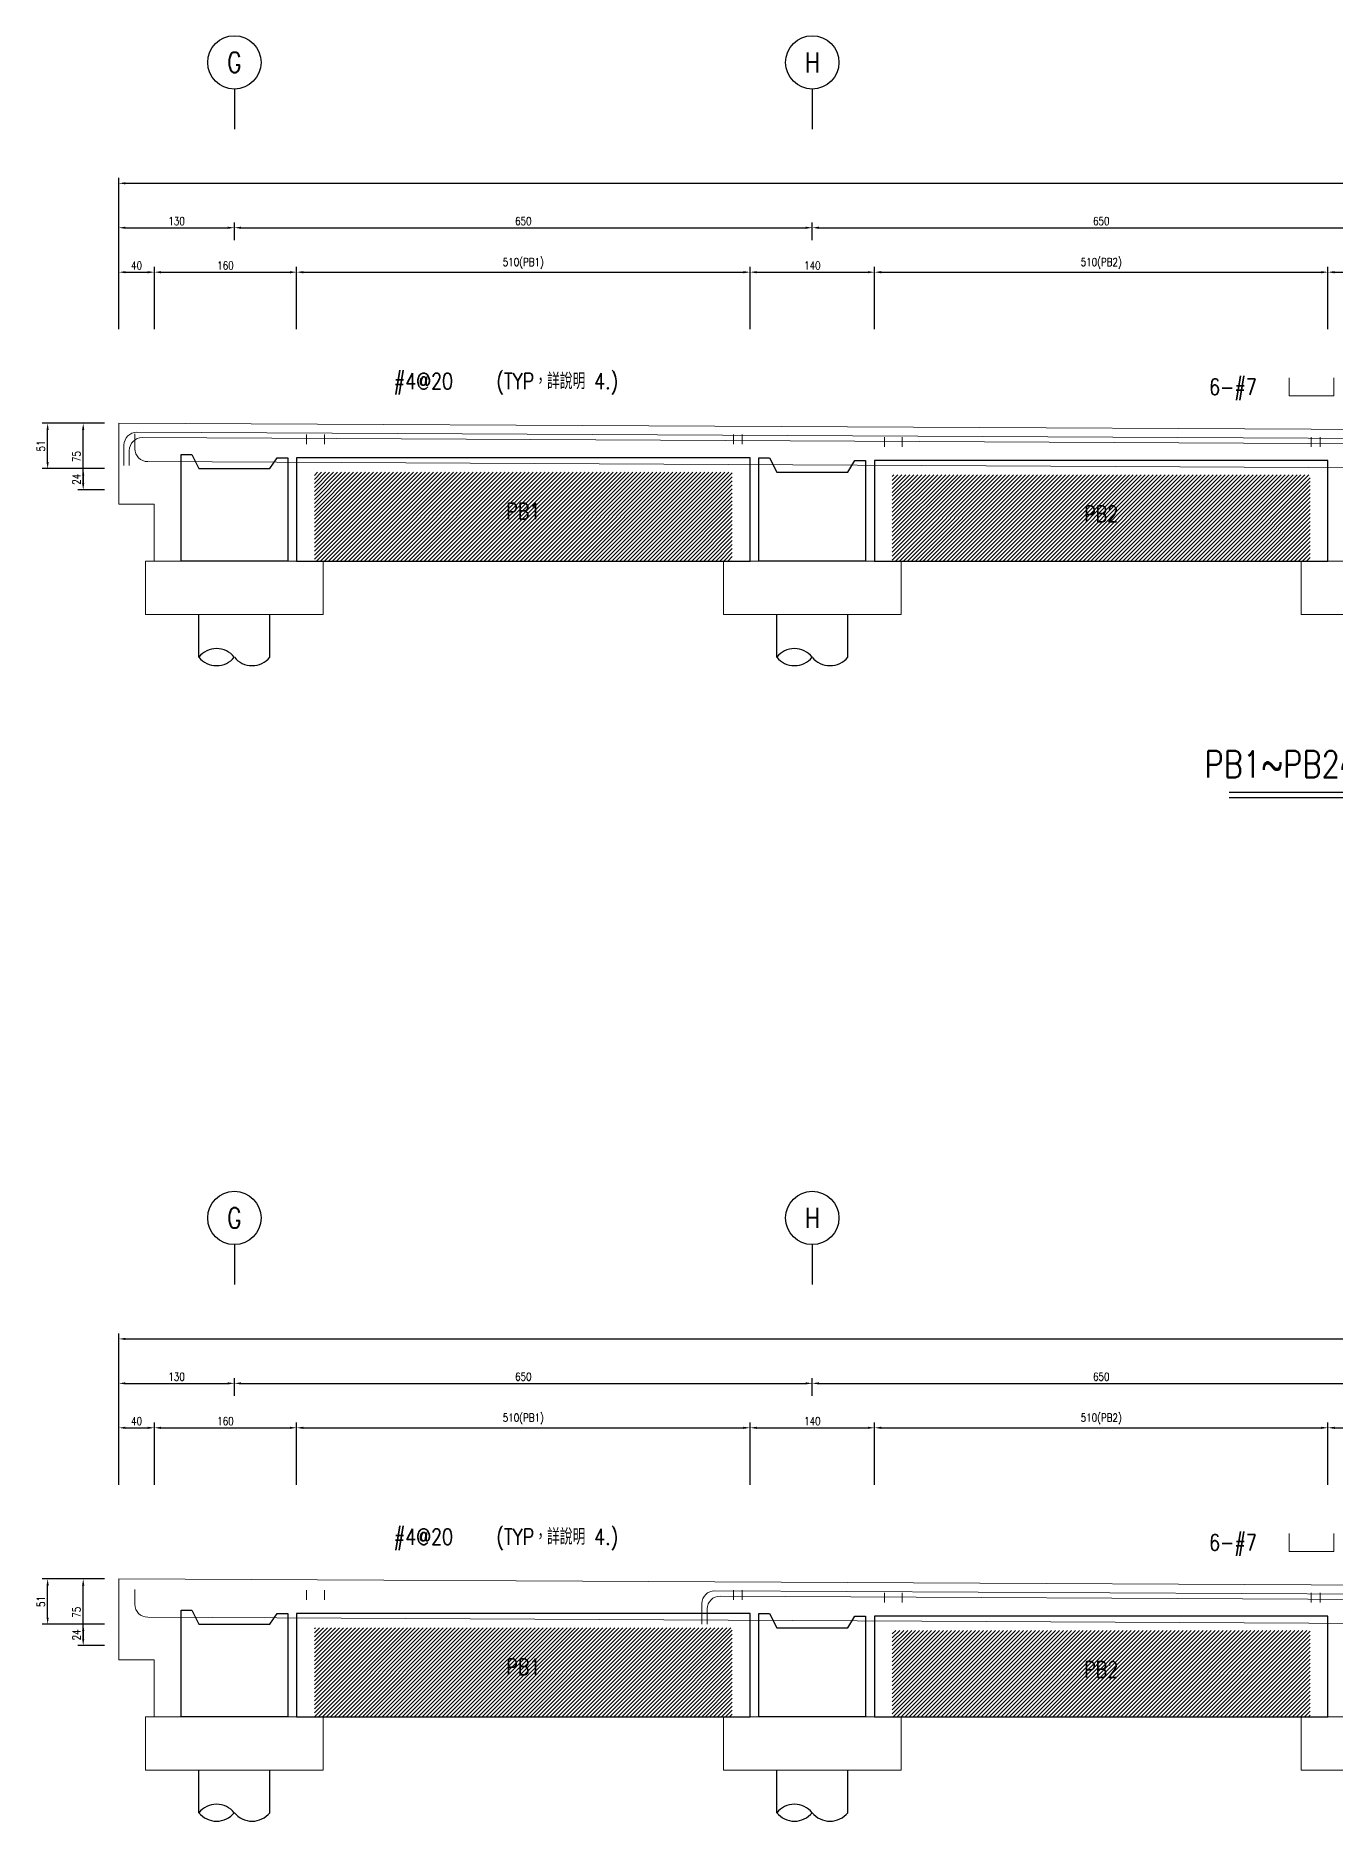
# Model space of a CAD drawing. Extents: x -4754 to 4976, y -19960 to 3841.
# Drawn here: x -359 to 1103, y -7917 to -5909 of the extents above; entities that cross this region are included whole.
import ezdxf
from ezdxf.enums import TextEntityAlignment as Align

# ---------------------------------------------------------------- set-up
doc = ezdxf.new("R2010")
doc.units = 0
doc.header["$LTSCALE"] = 3
doc.layers.get('0').update_dxf_attribs({"linetype": 'CONTINUOUS'})
doc.layers.add('HB_0', color=7, linetype='CONTINUOUS', transparency=0.5)
for name, color, linetype in [('HB_DIM', 1, 'CONTINUOUS'), ('HB_TXT_CTEXT', 2, 'CONTINUOUS'), ('鋼筋', 3, 'CONTINUOUS')]:
    doc.layers.add(name, color=color, linetype=linetype)
doc.styles.get("Standard").update_dxf_attribs({"font": 'ROMANS.shx', "width": 0.8, "bigfont": 'chineset.shx'})
doc.dimstyles.new('30', dxfattribs={"dimscale": 3, "dimtxt": 3, "dimasz": 2.5, "dimexe": 2, "dimexo": 2, "dimgap": 1, "dimtad": 1, "dimdsep": 46, "dimtxsty": 'Standard', "dimcen": 0, "dimclrd": 256, "dimclre": 256, "dimclrt": 2, "dimadec": 0, "dimazin": 0, "dimtfac": 1, "dimtix": 1, "dimtmove": 2, "dimatfit": 3, "dimfxl": 1, "dimtolj": 1, "dimtzin": 0, "dimarcsym": 0})

# ---------------------------------------------------------------- blocks, each defined once
blk = doc.blocks.new('pile_vertical_with_pilecap')
at = {"linetype": 'Continuous'}
for p, q in [((-40, -48.1), (-40, 0)), ((-40, -48.1), (-40, 0)), ((40, -48.1), (40, 0)), ((40, -48.1), (40, 0))]:
    blk.add_line(p, q, dxfattribs=at)
for centre, start, end in [((-20, -64.1), 38.718, 141.282), ((-20, -64.1), 38.718, 141.282), ((-20, -32), 218.718, 321.282), ((-20, -32), 218.718, 321.282), ((20, -32), 218.718, 321.282), ((20, -32), 218.718, 321.282)]:
    blk.add_arc(centre, 25.6, start, end, dxfattribs=at)
blk = doc.blocks.new('line_guide')
at = {"color": 4, "linetype": 'Continuous'}
blk.add_line((0, 0), (0, -45), dxfattribs=at)
blk.add_circle((0, 30), 30, dxfattribs=at)
at = {"color": 4, "linetype": 'Continuous', "width": 0.8}
blk.add_attdef('A', text='', height=22.5, dxfattribs=at).set_placement((0, 30), align=Align.MIDDLE)
blk = doc.blocks.new('title_beam')
at = {"color": 3, "linetype": 'Continuous'}
blk.add_line((-241.2, 0), (241.2, 0), dxfattribs=at)
at = {"color": 1, "linetype": 'Continuous'}
blk.add_line((-241.2, -6), (241.2, -6), dxfattribs=at)
at = {"color": 3, "linetype": 'Continuous', "width": 0.8}
blk.add_attdef('TITLE', text='', height=30, dxfattribs=at).set_placement((0, 33), align=Align.MIDDLE)
at = {"linetype": 'Continuous', "width": 0.8}
blk.add_attdef('SCALE', text='', height=18, dxfattribs=at).set_placement((-40.6, -24), align=Align.MIDDLE)
blk.add_attdef('CM', (36.5, -33), '', height=18, dxfattribs=at)
blk = doc.blocks.new('*D63')
at = {"layer": 'HB_DIM', "linetype": 'Continuous', "lineweight": -2}
for p, q in [((-265.4, -6238.8), (-265.4, -6168.8)), ((-257.9, -6174.8), (-232.9, -6174.8)), ((-225.4, -6238.8), (-225.4, -6168.8))]:
    blk.add_line(p, q, dxfattribs=at)
at = {"layer": 'HB_DIM'}
for points in [[(-257.9, -6173.6), (-257.9, -6176.1), (-265.4, -6174.8)], [(-232.9, -6176.1), (-232.9, -6173.6), (-225.4, -6174.8)]]:
    blk.add_solid(points, dxfattribs=at)
at = {"layer": 'HB_DIM', "color": 2, "linetype": 'Continuous', "insert": (-245.4, -6167.3), "char_height": 9, "attachment_point": 5, "rotation": 0}
blk.add_mtext('\\A1;40', dxfattribs=at)
blk = doc.blocks.new('*D64')
at = {"layer": 'HB_DIM', "linetype": 'Continuous', "lineweight": -2}
for p, q in [((-225.4, -6238.8), (-225.4, -6168.8)), ((-217.9, -6174.8), (-72.9, -6174.8)), ((-65.4, -6238.8), (-65.4, -6168.8))]:
    blk.add_line(p, q, dxfattribs=at)
at = {"layer": 'HB_DIM'}
for points in [[(-217.9, -6173.6), (-217.9, -6176.1), (-225.4, -6174.8)], [(-72.9, -6176.1), (-72.9, -6173.6), (-65.4, -6174.8)]]:
    blk.add_solid(points, dxfattribs=at)
at = {"layer": 'HB_DIM', "color": 2, "linetype": 'Continuous', "insert": (-145.4, -6167.3), "char_height": 9, "attachment_point": 5, "rotation": 0}
blk.add_mtext('\\A1;160', dxfattribs=at)
blk = doc.blocks.new('*D65')
at = {"layer": 'HB_DIM', "linetype": 'Continuous', "lineweight": -2}
for p, q in [((-65.4, -6238.8), (-65.4, -6168.8)), ((-57.9, -6174.8), (437.1, -6174.8)), ((444.6, -6238.8), (444.6, -6168.8))]:
    blk.add_line(p, q, dxfattribs=at)
at = {"layer": 'HB_DIM'}
for points in [[(-57.9, -6173.6), (-57.9, -6176.1), (-65.4, -6174.8)], [(437.1, -6176.1), (437.1, -6173.6), (444.6, -6174.8)]]:
    blk.add_solid(points, dxfattribs=at)
at = {"layer": 'HB_DIM', "color": 2, "linetype": 'Continuous', "insert": (189.6, -6164.9), "char_height": 9, "attachment_point": 5, "rotation": 0}
blk.add_mtext('\\A1;510(PB1)', dxfattribs=at)
blk = doc.blocks.new('*D66')
at = {"layer": 'HB_DIM', "linetype": 'Continuous', "lineweight": -2}
for p, q in [((444.6, -6238.8), (444.6, -6168.8)), ((452.1, -6174.8), (577.1, -6174.8)), ((584.6, -6238.8), (584.6, -6168.8))]:
    blk.add_line(p, q, dxfattribs=at)
at = {"layer": 'HB_DIM'}
for points in [[(452.1, -6173.6), (452.1, -6176.1), (444.6, -6174.8)], [(577.1, -6176.1), (577.1, -6173.6), (584.6, -6174.8)]]:
    blk.add_solid(points, dxfattribs=at)
at = {"layer": 'HB_DIM', "color": 2, "linetype": 'Continuous', "insert": (514.6, -6167.3), "char_height": 9, "attachment_point": 5, "rotation": 0}
blk.add_mtext('\\A1;140', dxfattribs=at)
blk = doc.blocks.new('*D67')
at = {"layer": 'HB_DIM', "linetype": 'Continuous', "lineweight": -2}
for p, q in [((584.6, -6238.8), (584.6, -6168.8)), ((592.1, -6174.8), (1087.1, -6174.8)), ((1094.6, -6238.8), (1094.6, -6168.8))]:
    blk.add_line(p, q, dxfattribs=at)
at = {"layer": 'HB_DIM'}
for points in [[(592.1, -6173.6), (592.1, -6176.1), (584.6, -6174.8)], [(1087.1, -6176.1), (1087.1, -6173.6), (1094.6, -6174.8)]]:
    blk.add_solid(points, dxfattribs=at)
at = {"layer": 'HB_DIM', "color": 2, "linetype": 'Continuous', "insert": (839.6, -6164.9), "char_height": 9, "attachment_point": 5, "rotation": 0}
blk.add_mtext('\\A1;510(PB2)', dxfattribs=at)
blk = doc.blocks.new('*D68')
at = {"layer": 'HB_DIM', "linetype": 'Continuous', "lineweight": -2}
for p, q in [((1094.6, -6238.8), (1094.6, -6168.8)), ((1102.1, -6174.8), (1227.1, -6174.8)), ((1234.6, -6238.8), (1234.6, -6168.8))]:
    blk.add_line(p, q, dxfattribs=at)
at = {"layer": 'HB_DIM'}
for points in [[(1102.1, -6173.6), (1102.1, -6176.1), (1094.6, -6174.8)], [(1227.1, -6176.1), (1227.1, -6173.6), (1234.6, -6174.8)]]:
    blk.add_solid(points, dxfattribs=at)
at = {"layer": 'HB_DIM', "color": 2, "linetype": 'Continuous', "insert": (1164.6, -6167.3), "char_height": 9, "attachment_point": 5, "rotation": 0}
blk.add_mtext('\\A1;140', dxfattribs=at)
blk = doc.blocks.new('*D74')
at = {"layer": 'HB_DIM', "linetype": 'Continuous', "lineweight": -2}
for p, q in [((-281.4, -6395.8), (-311.4, -6395.8)), ((-305.4, -6403.3), (-305.4, -6412.3)), ((-281.4, -6419.8), (-311.4, -6419.8))]:
    blk.add_line(p, q, dxfattribs=at)
at = {"layer": 'HB_DIM'}
for points in [[(-304.2, -6403.3), (-306.7, -6403.3), (-305.4, -6395.8)], [(-306.7, -6412.3), (-304.2, -6412.3), (-305.4, -6419.8)]]:
    blk.add_solid(points, dxfattribs=at)
at = {"layer": 'HB_DIM', "color": 2, "linetype": 'Continuous', "insert": (-312.9, -6407.8), "char_height": 9, "attachment_point": 5, "rotation": 90}
blk.add_mtext('\\A1;24', dxfattribs=at)
blk = doc.blocks.new('*D75')
at = {"layer": 'HB_DIM', "linetype": 'Continuous', "lineweight": -2}
for p, q in [((-281.4, -6344.8), (-311.4, -6344.8)), ((-305.4, -6412.3), (-305.4, -6352.3)), ((-281.4, -6419.8), (-311.4, -6419.8))]:
    blk.add_line(p, q, dxfattribs=at)
at = {"layer": 'HB_DIM'}
for points in [[(-304.2, -6352.3), (-306.7, -6352.3), (-305.4, -6344.8)], [(-306.7, -6412.3), (-304.2, -6412.3), (-305.4, -6419.8)]]:
    blk.add_solid(points, dxfattribs=at)
at = {"layer": 'HB_DIM', "color": 2, "linetype": 'Continuous', "insert": (-312.9, -6382.3), "char_height": 9, "attachment_point": 5, "rotation": 90}
blk.add_mtext('\\A1;75', dxfattribs=at)
blk = doc.blocks.new('*D76')
at = {"layer": 'HB_DIM', "linetype": 'Continuous', "lineweight": -2}
for p, q in [((-265.4, -6238.8), (-265.4, -6068.8)), ((-257.9, -6074.8), (2707.1, -6074.8)), ((2714.6, -6253.8), (2714.6, -6068.8))]:
    blk.add_line(p, q, dxfattribs=at)
at = {"layer": 'HB_DIM'}
for points in [[(-257.9, -6073.6), (-257.9, -6076.1), (-265.4, -6074.8)], [(2707.1, -6076.1), (2707.1, -6073.6), (2714.6, -6074.8)]]:
    blk.add_solid(points, dxfattribs=at)
at = {"layer": 'HB_DIM', "color": 2, "linetype": 'Continuous', "insert": (1224.6, -6067.3), "char_height": 9, "attachment_point": 5, "rotation": 0}
blk.add_mtext('\\A1;2980', dxfattribs=at)
blk = doc.blocks.new('*D77')
at = {"layer": 'HB_DIM', "linetype": 'Continuous', "lineweight": -2}
for p, q in [((-265.4, -6238.8), (-265.4, -6118.8)), ((-257.9, -6124.8), (-142.9, -6124.8)), ((-135.4, -6138.8), (-135.4, -6118.8))]:
    blk.add_line(p, q, dxfattribs=at)
at = {"layer": 'HB_DIM'}
for points in [[(-257.9, -6123.6), (-257.9, -6126.1), (-265.4, -6124.8)], [(-142.9, -6126.1), (-142.9, -6123.6), (-135.4, -6124.8)]]:
    blk.add_solid(points, dxfattribs=at)
at = {"layer": 'HB_DIM', "color": 2, "linetype": 'Continuous', "insert": (-200.4, -6117.3), "char_height": 9, "attachment_point": 5, "rotation": 0}
blk.add_mtext('\\A1;130', dxfattribs=at)
blk = doc.blocks.new('*D78')
at = {"layer": 'HB_DIM', "linetype": 'Continuous', "lineweight": -2}
for p, q in [((-135.4, -6138.8), (-135.4, -6118.8)), ((-127.9, -6124.8), (507.1, -6124.8)), ((514.6, -6138.8), (514.6, -6118.8))]:
    blk.add_line(p, q, dxfattribs=at)
at = {"layer": 'HB_DIM'}
for points in [[(-127.9, -6123.6), (-127.9, -6126.1), (-135.4, -6124.8)], [(507.1, -6126.1), (507.1, -6123.6), (514.6, -6124.8)]]:
    blk.add_solid(points, dxfattribs=at)
at = {"layer": 'HB_DIM', "color": 2, "linetype": 'Continuous', "insert": (189.6, -6117.3), "char_height": 9, "attachment_point": 5, "rotation": 0}
blk.add_mtext('\\A1;650', dxfattribs=at)
blk = doc.blocks.new('*D79')
at = {"layer": 'HB_DIM', "linetype": 'Continuous', "lineweight": -2}
for p, q in [((514.6, -6138.8), (514.6, -6118.8)), ((522.1, -6124.8), (1157.1, -6124.8)), ((1164.6, -6138.8), (1164.6, -6118.8))]:
    blk.add_line(p, q, dxfattribs=at)
at = {"layer": 'HB_DIM'}
for points in [[(522.1, -6123.6), (522.1, -6126.1), (514.6, -6124.8)], [(1157.1, -6126.1), (1157.1, -6123.6), (1164.6, -6124.8)]]:
    blk.add_solid(points, dxfattribs=at)
at = {"layer": 'HB_DIM', "color": 2, "linetype": 'Continuous', "insert": (839.6, -6117.3), "char_height": 9, "attachment_point": 5, "rotation": 0}
blk.add_mtext('\\A1;650', dxfattribs=at)
blk = doc.blocks.new('*D83')
at = {"layer": 'HB_DIM', "linetype": 'Continuous', "lineweight": -2}
for p, q in [((-281.4, -6344.8), (-351.4, -6344.8)), ((-345.4, -6388.3), (-345.4, -6352.3)), ((-281.4, -6395.8), (-351.4, -6395.8))]:
    blk.add_line(p, q, dxfattribs=at)
at = {"layer": 'HB_DIM'}
for points in [[(-344.2, -6352.3), (-346.7, -6352.3), (-345.4, -6344.8)], [(-346.7, -6388.3), (-344.2, -6388.3), (-345.4, -6395.8)]]:
    blk.add_solid(points, dxfattribs=at)
at = {"layer": 'HB_DIM', "color": 2, "linetype": 'Continuous', "insert": (-352.9, -6370.3), "char_height": 9, "attachment_point": 5, "rotation": 90}
blk.add_mtext('\\A1;51', dxfattribs=at)
blk = doc.blocks.new('*D84')
at = {"layer": 'HB_DIM', "linetype": 'Continuous', "lineweight": -2}
for p, q in [((-265.4, -7538.8), (-265.4, -7468.8)), ((-225.4, -7538.8), (-225.4, -7468.8)), ((-257.9, -7474.8), (-232.9, -7474.8))]:
    blk.add_line(p, q, dxfattribs=at)
at = {"layer": 'HB_DIM'}
for points in [[(-257.9, -7473.6), (-257.9, -7476.1), (-265.4, -7474.8)], [(-232.9, -7476.1), (-232.9, -7473.6), (-225.4, -7474.8)]]:
    blk.add_solid(points, dxfattribs=at)
at = {"layer": 'HB_DIM', "color": 2, "linetype": 'Continuous', "insert": (-245.4, -7467.3), "char_height": 9, "attachment_point": 5, "rotation": 0}
blk.add_mtext('\\A1;40', dxfattribs=at)
blk = doc.blocks.new('*D85')
at = {"layer": 'HB_DIM', "linetype": 'Continuous', "lineweight": -2}
for p, q in [((-225.4, -7538.8), (-225.4, -7468.8)), ((-65.4, -7538.8), (-65.4, -7468.8)), ((-217.9, -7474.8), (-72.9, -7474.8))]:
    blk.add_line(p, q, dxfattribs=at)
at = {"layer": 'HB_DIM'}
for points in [[(-217.9, -7473.6), (-217.9, -7476.1), (-225.4, -7474.8)], [(-72.9, -7476.1), (-72.9, -7473.6), (-65.4, -7474.8)]]:
    blk.add_solid(points, dxfattribs=at)
at = {"layer": 'HB_DIM', "color": 2, "linetype": 'Continuous', "insert": (-145.4, -7467.3), "char_height": 9, "attachment_point": 5, "rotation": 0}
blk.add_mtext('\\A1;160', dxfattribs=at)
blk = doc.blocks.new('*D86')
at = {"layer": 'HB_DIM', "linetype": 'Continuous', "lineweight": -2}
for p, q in [((-65.4, -7538.8), (-65.4, -7468.8)), ((444.6, -7538.8), (444.6, -7468.8)), ((-57.9, -7474.8), (437.1, -7474.8))]:
    blk.add_line(p, q, dxfattribs=at)
at = {"layer": 'HB_DIM'}
for points in [[(-57.9, -7473.6), (-57.9, -7476.1), (-65.4, -7474.8)], [(437.1, -7476.1), (437.1, -7473.6), (444.6, -7474.8)]]:
    blk.add_solid(points, dxfattribs=at)
at = {"layer": 'HB_DIM', "color": 2, "linetype": 'Continuous', "insert": (189.6, -7464.9), "char_height": 9, "attachment_point": 5, "rotation": 0}
blk.add_mtext('\\A1;510(PB1)', dxfattribs=at)
blk = doc.blocks.new('*D87')
at = {"layer": 'HB_DIM', "linetype": 'Continuous', "lineweight": -2}
for p, q in [((444.6, -7538.8), (444.6, -7468.8)), ((584.6, -7538.8), (584.6, -7468.8)), ((452.1, -7474.8), (577.1, -7474.8))]:
    blk.add_line(p, q, dxfattribs=at)
at = {"layer": 'HB_DIM'}
for points in [[(452.1, -7473.6), (452.1, -7476.1), (444.6, -7474.8)], [(577.1, -7476.1), (577.1, -7473.6), (584.6, -7474.8)]]:
    blk.add_solid(points, dxfattribs=at)
at = {"layer": 'HB_DIM', "color": 2, "linetype": 'Continuous', "insert": (514.6, -7467.3), "char_height": 9, "attachment_point": 5, "rotation": 0}
blk.add_mtext('\\A1;140', dxfattribs=at)
blk = doc.blocks.new('*D88')
at = {"layer": 'HB_DIM', "linetype": 'Continuous', "lineweight": -2}
for p, q in [((584.6, -7538.8), (584.6, -7468.8)), ((1094.6, -7538.8), (1094.6, -7468.8)), ((592.1, -7474.8), (1087.1, -7474.8))]:
    blk.add_line(p, q, dxfattribs=at)
at = {"layer": 'HB_DIM'}
for points in [[(592.1, -7473.6), (592.1, -7476.1), (584.6, -7474.8)], [(1087.1, -7476.1), (1087.1, -7473.6), (1094.6, -7474.8)]]:
    blk.add_solid(points, dxfattribs=at)
at = {"layer": 'HB_DIM', "color": 2, "linetype": 'Continuous', "insert": (839.6, -7464.9), "char_height": 9, "attachment_point": 5, "rotation": 0}
blk.add_mtext('\\A1;510(PB2)', dxfattribs=at)
blk = doc.blocks.new('*D89')
at = {"layer": 'HB_DIM', "linetype": 'Continuous', "lineweight": -2}
for p, q in [((1094.6, -7538.8), (1094.6, -7468.8)), ((1234.6, -7538.8), (1234.6, -7468.8)), ((1102.1, -7474.8), (1227.1, -7474.8))]:
    blk.add_line(p, q, dxfattribs=at)
at = {"layer": 'HB_DIM'}
for points in [[(1102.1, -7473.6), (1102.1, -7476.1), (1094.6, -7474.8)], [(1227.1, -7476.1), (1227.1, -7473.6), (1234.6, -7474.8)]]:
    blk.add_solid(points, dxfattribs=at)
at = {"layer": 'HB_DIM', "color": 2, "linetype": 'Continuous', "insert": (1164.6, -7467.3), "char_height": 9, "attachment_point": 5, "rotation": 0}
blk.add_mtext('\\A1;140', dxfattribs=at)
blk = doc.blocks.new('*D95')
at = {"layer": 'HB_DIM', "linetype": 'Continuous', "lineweight": -2}
for p, q in [((-281.4, -7695.8), (-311.4, -7695.8)), ((-305.4, -7703.3), (-305.4, -7712.3)), ((-281.4, -7719.8), (-311.4, -7719.8))]:
    blk.add_line(p, q, dxfattribs=at)
at = {"layer": 'HB_DIM'}
for points in [[(-304.2, -7703.3), (-306.7, -7703.3), (-305.4, -7695.8)], [(-306.7, -7712.3), (-304.2, -7712.3), (-305.4, -7719.8)]]:
    blk.add_solid(points, dxfattribs=at)
at = {"layer": 'HB_DIM', "color": 2, "linetype": 'Continuous', "insert": (-312.9, -7707.8), "char_height": 9, "attachment_point": 5, "rotation": 90}
blk.add_mtext('\\A1;24', dxfattribs=at)
blk = doc.blocks.new('*D96')
at = {"layer": 'HB_DIM', "linetype": 'Continuous', "lineweight": -2}
for p, q in [((-281.4, -7644.8), (-311.4, -7644.8)), ((-305.4, -7712.3), (-305.4, -7652.3)), ((-281.4, -7719.8), (-311.4, -7719.8))]:
    blk.add_line(p, q, dxfattribs=at)
at = {"layer": 'HB_DIM'}
for points in [[(-304.2, -7652.3), (-306.7, -7652.3), (-305.4, -7644.8)], [(-306.7, -7712.3), (-304.2, -7712.3), (-305.4, -7719.8)]]:
    blk.add_solid(points, dxfattribs=at)
at = {"layer": 'HB_DIM', "color": 2, "linetype": 'Continuous', "insert": (-312.9, -7682.3), "char_height": 9, "attachment_point": 5, "rotation": 90}
blk.add_mtext('\\A1;75', dxfattribs=at)
blk = doc.blocks.new('*D97')
at = {"layer": 'HB_DIM', "linetype": 'Continuous', "lineweight": -2}
for p, q in [((-265.4, -7538.8), (-265.4, -7368.8)), ((2714.6, -7553.8), (2714.6, -7368.8)), ((-257.9, -7374.8), (2707.1, -7374.8))]:
    blk.add_line(p, q, dxfattribs=at)
at = {"layer": 'HB_DIM'}
for points in [[(-257.9, -7373.6), (-257.9, -7376.1), (-265.4, -7374.8)], [(2707.1, -7376.1), (2707.1, -7373.6), (2714.6, -7374.8)]]:
    blk.add_solid(points, dxfattribs=at)
at = {"layer": 'HB_DIM', "color": 2, "linetype": 'Continuous', "insert": (1224.6, -7367.3), "char_height": 9, "attachment_point": 5, "rotation": 0}
blk.add_mtext('\\A1;2980', dxfattribs=at)
blk = doc.blocks.new('*D98')
at = {"layer": 'HB_DIM', "linetype": 'Continuous', "lineweight": -2}
for p, q in [((-265.4, -7538.8), (-265.4, -7418.8)), ((-257.9, -7424.8), (-142.9, -7424.8)), ((-135.4, -7438.8), (-135.4, -7418.8))]:
    blk.add_line(p, q, dxfattribs=at)
at = {"layer": 'HB_DIM'}
for points in [[(-257.9, -7423.6), (-257.9, -7426.1), (-265.4, -7424.8)], [(-142.9, -7426.1), (-142.9, -7423.6), (-135.4, -7424.8)]]:
    blk.add_solid(points, dxfattribs=at)
at = {"layer": 'HB_DIM', "color": 2, "linetype": 'Continuous', "insert": (-200.4, -7417.3), "char_height": 9, "attachment_point": 5, "rotation": 0}
blk.add_mtext('\\A1;130', dxfattribs=at)
blk = doc.blocks.new('*D99')
at = {"layer": 'HB_DIM', "linetype": 'Continuous', "lineweight": -2}
for p, q in [((-135.4, -7438.8), (-135.4, -7418.8)), ((-127.9, -7424.8), (507.1, -7424.8)), ((514.6, -7438.8), (514.6, -7418.8))]:
    blk.add_line(p, q, dxfattribs=at)
at = {"layer": 'HB_DIM'}
for points in [[(-127.9, -7423.6), (-127.9, -7426.1), (-135.4, -7424.8)], [(507.1, -7426.1), (507.1, -7423.6), (514.6, -7424.8)]]:
    blk.add_solid(points, dxfattribs=at)
at = {"layer": 'HB_DIM', "color": 2, "linetype": 'Continuous', "insert": (189.6, -7417.3), "char_height": 9, "attachment_point": 5, "rotation": 0}
blk.add_mtext('\\A1;650', dxfattribs=at)
blk = doc.blocks.new('*D100')
at = {"layer": 'HB_DIM', "linetype": 'Continuous', "lineweight": -2}
for p, q in [((514.6, -7438.8), (514.6, -7418.8)), ((522.1, -7424.8), (1157.1, -7424.8)), ((1164.6, -7438.8), (1164.6, -7418.8))]:
    blk.add_line(p, q, dxfattribs=at)
at = {"layer": 'HB_DIM'}
for points in [[(522.1, -7423.6), (522.1, -7426.1), (514.6, -7424.8)], [(1157.1, -7426.1), (1157.1, -7423.6), (1164.6, -7424.8)]]:
    blk.add_solid(points, dxfattribs=at)
at = {"layer": 'HB_DIM', "color": 2, "linetype": 'Continuous', "insert": (839.6, -7417.3), "char_height": 9, "attachment_point": 5, "rotation": 0}
blk.add_mtext('\\A1;650', dxfattribs=at)
blk = doc.blocks.new('*D104')
at = {"layer": 'HB_DIM', "linetype": 'Continuous', "lineweight": -2}
for p, q in [((-281.4, -7644.8), (-351.4, -7644.8)), ((-345.4, -7688.3), (-345.4, -7652.3)), ((-281.4, -7695.8), (-351.4, -7695.8))]:
    blk.add_line(p, q, dxfattribs=at)
at = {"layer": 'HB_DIM'}
for points in [[(-344.2, -7652.3), (-346.7, -7652.3), (-345.4, -7644.8)], [(-346.7, -7688.3), (-344.2, -7688.3), (-345.4, -7695.8)]]:
    blk.add_solid(points, dxfattribs=at)
at = {"layer": 'HB_DIM', "color": 2, "linetype": 'Continuous', "insert": (-352.9, -7670.3), "char_height": 9, "attachment_point": 5, "rotation": 90}
blk.add_mtext('\\A1;51', dxfattribs=at)

msp = doc.modelspace()

# ---------------------------------------------------------------- hatches: boundary and pattern name
at = {"layer": 'HB_0', "linetype": 'Continuous'}
h = msp.add_hatch(dxfattribs=at)
h.set_pattern_fill('ANSI31', color=256, style=0)
h.paths.add_polyline_path([(-45.427, -6399.802), (424.573, -6399.802), (424.573, -6499.802), (-45.427, -6499.802)], flags=17)
h = msp.add_hatch(dxfattribs=at)
h.set_pattern_fill('ANSI31', color=256, style=0)
h.paths.add_polyline_path([(604.573, -6402.802), (1074.573, -6402.802), (1074.573, -6499.802), (604.573, -6499.802)], flags=17)
h = msp.add_hatch(dxfattribs=at)
h.set_pattern_fill('ANSI31', color=256, style=0)
h.paths.add_polyline_path([(-45.427, -7699.802), (424.573, -7699.802), (424.573, -7799.802), (-45.427, -7799.802)], flags=17)
h = msp.add_hatch(dxfattribs=at)
h.set_pattern_fill('ANSI31', color=256, style=0)
h.paths.add_polyline_path([(604.573, -7702.802), (1074.573, -7702.802), (1074.573, -7799.802), (604.573, -7799.802)], flags=17)

# ---------------------------------------------------------------- linework, layer by layer
at = {"layer": 'HB_0', "lineweight": 5}
for points in [[(-225.427, -6499.802), (-225.427, -6435.802), (-265.427, -6435.802), (-265.427, -6344.802), (2714.573, -6359.802), (2714.573, -6499.802), (-225.427, -6499.802)], [(-225.427, -7799.802), (-225.427, -7735.802), (-265.427, -7735.802), (-265.427, -7644.802), (2714.573, -7659.802), (2714.573, -7799.802), (-225.427, -7799.802)]]:
    msp.add_lwpolyline(points, dxfattribs=at)
at = {"layer": 'HB_0', "color": 1, "linetype": 'Continuous'}
for points in [[(-195.427, -6499.802), (-195.427, -6379.802), (-183.427, -6379.802), (-175.427, -6395.802), (-95.427, -6395.802), (-87.427, -6383.802), (-75.427, -6383.802), (-75.427, -6499.802), (-195.427, -6499.802)], [(-65.427, -6499.802), (-45.427, -6499.802), (424.573, -6499.802), (444.573, -6499.802), (444.573, -6383.802), (424.573, -6383.802), (-45.427, -6383.802), (-65.427, -6383.802), (-65.427, -6499.802)], [(454.573, -6499.802), (454.573, -6383.802), (466.573, -6383.802), (474.573, -6399.802), (554.573, -6399.802), (562.573, -6386.802), (574.573, -6386.802), (574.573, -6499.802), (454.573, -6499.802)], [(584.573, -6499.802), (604.573, -6499.802), (1074.573, -6499.802), (1094.573, -6499.802), (1094.573, -6386.802), (1074.573, -6386.802), (604.573, -6386.802), (584.573, -6386.802), (584.573, -6499.802)], [(-195.427, -7799.802), (-195.427, -7679.802), (-183.427, -7679.802), (-175.427, -7695.802), (-95.427, -7695.802), (-87.427, -7683.802), (-75.427, -7683.802), (-75.427, -7799.802), (-195.427, -7799.802)], [(-65.427, -7799.802), (-45.427, -7799.802), (424.573, -7799.802), (444.573, -7799.802), (444.573, -7683.802), (424.573, -7683.802), (-45.427, -7683.802), (-65.427, -7683.802), (-65.427, -7799.802)], [(454.573, -7799.802), (454.573, -7683.802), (466.573, -7683.802), (474.573, -7699.802), (554.573, -7699.802), (562.573, -7686.802), (574.573, -7686.802), (574.573, -7799.802), (454.573, -7799.802)], [(584.573, -7799.802), (604.573, -7799.802), (1074.573, -7799.802), (1094.573, -7799.802), (1094.573, -7686.802), (1074.573, -7686.802), (604.573, -7686.802), (584.573, -7686.802), (584.573, -7799.802)]]:
    msp.add_lwpolyline(points, dxfattribs=at)
at = {"layer": 'HB_0', "lineweight": 5}
for points in [[(-235.427, -6559.802, -159.5), (-35.427, -6559.802, -159.5), (-35.427, -6499.802, -159.5), (-235.427, -6499.802, -159.5), (-235.427, -6559.802, -159.5)], [(414.573, -6559.802, -159.5), (614.573, -6559.802, -159.5), (614.573, -6499.802, -159.5), (414.573, -6499.802, -159.5), (414.573, -6559.802, -159.5)], [(1064.573, -6559.802, -187), (1264.573, -6559.802, -187), (1264.573, -6499.802, -187), (1064.573, -6499.802, -187), (1064.573, -6559.802, -187)], [(-235.427, -7859.802, -277.5), (-35.427, -7859.802, -277.5), (-35.427, -7799.802, -277.5), (-235.427, -7799.802, -277.5), (-235.427, -7859.802, -277.5)], [(414.573, -7859.802, -250), (614.573, -7859.802, -250), (614.573, -7799.802, -250), (414.573, -7799.802, -250), (414.573, -7859.802, -250)], [(1064.573, -7859.802, -250), (1264.573, -7859.802, -250), (1264.573, -7799.802, -250), (1064.573, -7799.802, -250), (1064.573, -7859.802, -250)]]:
    msp.add_polyline3d(points, dxfattribs=at)
at = {"layer": 'HB_DIM', "color": 1, "linetype": 'Continuous'}
for points in [[(-34.157, -6357.372, 0, 1.25, 0), (-24.157, -6347.372, 0, 0, 0), (25.843, -6297.372, 0, 0, 0), (43.843, -6297.372, 0, 0, 0)], [(933.112, -6393.834, 0, 1.25, 0), (933.112, -6378.834, 0, 0, 0), (933.112, -6303.834, 0, 0, 0), (951.112, -6303.834, 0, 0, 0)], [(-34.157, -7657.372, 0, 1.25, 0), (-24.157, -7647.372, 0, 0, 0), (25.843, -7597.372, 0, 0, 0), (43.843, -7597.372, 0, 0, 0)], [(933.112, -7693.834, 0, 1.25, 0), (933.112, -7678.834, 0, 0, 0), (933.112, -7603.834, 0, 0, 0), (951.112, -7603.834, 0, 0, 0)]]:
    msp.add_lwpolyline(points, format="xyseb", dxfattribs=at)
at = {"layer": 'HB_TXT_CTEXT', "lineweight": 5}
for points in [[(1051.112, -6293.834, -37.62), (1051.112, -6313.834, -37.62), (1101.112, -6313.834, -37.62), (1101.112, -6293.834, -37.62)], [(1051.112, -7593.834, -37.62), (1051.112, -7613.834, -37.62), (1101.112, -7613.834, -37.62), (1101.112, -7593.834, -37.62)]]:
    msp.add_polyline3d(points, dxfattribs=at)
at = {"layer": '鋼筋', "lineweight": 5}
for p, q in [((-247.23, -6356.783, -37.62), (-247.314, -6373.402, -37.62)), ((-247.23, -6356.783, -22.572), (-247.314, -6373.402, -22.572)), ((-247.23, -6356.783, -7.524), (-247.314, -6373.402, -7.524)), ((-247.23, -6356.783, 7.524), (-247.314, -6373.402, 7.524)), ((-247.23, -6356.783, 22.572), (-247.314, -6373.402, 22.572)), ((-247.23, -6356.783, 37.62), (-247.314, -6373.402, 37.62)), ((-244.987, -6354.905, -37.12), (2708.523, -6369.771, -37.12)), ((-244.987, -6354.905, -24.747), (2708.523, -6369.771, -24.747)), ((-244.987, -6354.905, -12.373), (2708.523, -6369.771, -12.373)), ((-244.987, -6354.905), (2708.523, -6369.771)), ((-244.987, -6354.905, 12.373), (2708.523, -6369.771, 12.373)), ((-244.987, -6354.905, 24.747), (2708.523, -6369.771, 24.747)), ((-244.987, -6354.905, 37.12), (2708.523, -6369.771, 37.12)), ((-239.017, -6360.935, -37.12), (2708.493, -6375.771, -37.12)), ((-239.017, -6360.935, 37.12), (2708.493, -6375.771, 37.12)), ((-54.157, -6357.372, -36.57), (-54.157, -6357.372, 36.57)), ((-54.157, -6360.547, 39.745), (-54.157, -6368.167, 39.745)), ((-54.157, -6368.18, -33.427), (-54.157, -6362.792, -38.815)), ((-34.157, -6357.372, -36.57), (-34.157, -6357.372, 36.57)), ((-34.157, -6360.547, 39.745), (-34.157, -6368.167, 39.745)), ((-34.157, -6368.18, -33.427), (-34.157, -6362.792, -38.815)), ((425.843, -6357.372, -36.57), (425.843, -6357.372, 36.57)), ((425.843, -6360.547, 39.745), (425.843, -6368.167, 39.745)), ((425.843, -6368.18, -33.427), (425.843, -6362.792, -38.815)), ((435.843, -6357.372, -36.57), (435.843, -6357.372, 36.57)), ((435.843, -6360.547, 39.745), (435.843, -6368.167, 39.745)), ((435.843, -6368.18, -33.427), (435.843, -6362.792, -38.815)), ((595.843, -6360.372, -36.23), (595.843, -6360.372, 36.23)), ((595.843, -6363.547, 39.405), (595.843, -6371.167, 39.405)), ((595.843, -6371.18, -33.087), (595.843, -6365.792, -38.475)), ((615.843, -6360.372, -36.23), (615.843, -6360.372, 36.23)), ((615.843, -6363.547, 39.405), (615.843, -6371.167, 39.405)), ((615.843, -6371.18, -33.087), (615.843, -6365.792, -38.475)), ((1075.843, -6360.372, -36.23), (1075.843, -6360.372, 36.23)), ((1075.843, -6363.547, 39.405), (1075.843, -6371.167, 39.405)), ((1075.843, -6371.18, -33.087), (1075.843, -6365.792, -38.475)), ((1085.843, -6360.372, -36.23), (1085.843, -6360.372, 36.23)), ((1085.843, -6363.547, 39.405), (1085.843, -6371.167, 39.405)), ((1085.843, -6371.18, -33.087), (1085.843, -6365.792, -38.475)), ((-259.666, -6392.441, -37.12), (-259.55, -6369.321, -37.12)), ((-259.666, -6392.441, -24.747), (-259.55, -6369.321, -24.747)), ((-259.666, -6392.441, -12.373), (-259.55, -6369.321, -12.373)), ((-259.666, -6392.441), (-259.55, -6369.321)), ((-259.666, -6392.441, 12.373), (-259.55, -6369.321, 12.373)), ((-259.666, -6392.441, 24.747), (-259.55, -6369.321, 24.747)), ((-259.666, -6392.441, 37.12), (-259.55, -6369.321, 37.12)), ((-253.666, -6392.471, -37.12), (-253.58, -6375.352, -37.12)), ((-253.666, -6392.471, 37.12), (-253.58, -6375.352, 37.12)), ((-232.897, -6387.965, -37.62), (2682.124, -6402.638, -37.62)), ((-232.897, -6387.965, -22.572), (2682.124, -6402.638, -22.572)), ((-232.897, -6387.965, -7.524), (2682.124, -6402.638, -7.524)), ((-232.897, -6387.965, 7.524), (2682.124, -6402.638, 7.524)), ((-232.897, -6387.965, 22.572), (2682.124, -6402.638, 22.572)), ((-232.897, -6387.965, 37.62), (2682.124, -6402.638, 37.62)), ((-247.23, -7656.783, -37.62), (-247.314, -7673.402, -37.62)), ((-247.23, -7656.783, -22.572), (-247.314, -7673.402, -22.572)), ((-247.23, -7656.783, -7.524), (-247.314, -7673.402, -7.524)), ((-247.23, -7656.783, 7.524), (-247.314, -7673.402, 7.524)), ((-247.23, -7656.783, 22.572), (-247.314, -7673.402, 22.572)), ((-247.23, -7656.783, 37.62), (-247.314, -7673.402, 37.62)), ((-54.157, -7657.372, -36.57), (-54.157, -7657.372, 36.57)), ((-54.157, -7660.547, 39.745), (-54.157, -7668.167, 39.745)), ((-54.157, -7668.18, -33.427), (-54.157, -7662.792, -38.815)), ((-34.157, -7657.372, -36.57), (-34.157, -7657.372, 36.57)), ((-34.157, -7660.547, 39.745), (-34.157, -7668.167, 39.745)), ((-34.157, -7668.18, -33.427), (-34.157, -7662.792, -38.815)), ((390.325, -7695.713, -37.12), (390.442, -7672.593, -37.12)), ((390.325, -7695.713, -24.747), (390.442, -7672.593, -24.747)), ((390.325, -7695.713, -12.373), (390.442, -7672.593, -12.373)), ((390.325, -7695.713), (390.442, -7672.593)), ((390.325, -7695.713, 12.373), (390.442, -7672.593, 12.373)), ((390.325, -7695.713, 24.747), (390.442, -7672.593, 24.747)), ((390.325, -7695.713, 37.12), (390.442, -7672.593, 37.12)), ((405.005, -7658.176, -37.12), (2708.523, -7669.771, -37.12)), ((405.005, -7658.176, -24.747), (2708.523, -7669.771, -24.747)), ((405.005, -7658.176, -12.373), (2708.523, -7669.771, -12.373)), ((405.005, -7658.176), (2708.523, -7669.771)), ((405.005, -7658.176, 12.373), (2708.523, -7669.771, 12.373)), ((405.005, -7658.176, 24.747), (2708.523, -7669.771, 24.747)), ((405.005, -7658.176, 37.12), (2708.523, -7669.771, 37.12)), ((410.974, -7664.206, -37.12), (2708.493, -7675.771, -37.12)), ((410.974, -7664.206, 37.12), (2708.493, -7675.771, 37.12)), ((425.843, -7657.372, -36.57), (425.843, -7657.372, 36.57)), ((425.843, -7660.547, 39.745), (425.843, -7668.167, 39.745)), ((425.843, -7668.18, -33.427), (425.843, -7662.792, -38.815)), ((435.843, -7657.372, -36.57), (435.843, -7657.372, 36.57)), ((435.843, -7660.547, 39.745), (435.843, -7668.167, 39.745)), ((435.843, -7668.18, -33.427), (435.843, -7662.792, -38.815)), ((595.843, -7660.372, -36.23), (595.843, -7660.372, 36.23)), ((595.843, -7663.547, 39.405), (595.843, -7671.167, 39.405)), ((595.843, -7671.18, -33.087), (595.843, -7665.792, -38.475)), ((615.843, -7660.372, -36.23), (615.843, -7660.372, 36.23)), ((615.843, -7663.547, 39.405), (615.843, -7671.167, 39.405)), ((615.843, -7671.18, -33.087), (615.843, -7665.792, -38.475)), ((1075.843, -7660.372, -36.23), (1075.843, -7660.372, 36.23)), ((1075.843, -7663.547, 39.405), (1075.843, -7671.167, 39.405)), ((1075.843, -7671.18, -33.087), (1075.843, -7665.792, -38.475)), ((1085.843, -7660.372, -36.23), (1085.843, -7660.372, 36.23)), ((1085.843, -7663.547, 39.405), (1085.843, -7671.167, 39.405)), ((1085.843, -7671.18, -33.087), (1085.843, -7665.792, -38.475)), ((-232.897, -7687.965, -37.62), (2682.124, -7702.638, -37.62)), ((-232.897, -7687.965, -22.572), (2682.124, -7702.638, -22.572)), ((-232.897, -7687.965, -7.524), (2682.124, -7702.638, -7.524)), ((-232.897, -7687.965, 7.524), (2682.124, -7702.638, 7.524)), ((-232.897, -7687.965, 22.572), (2682.124, -7702.638, 22.572)), ((-232.897, -7687.965, 37.62), (2682.124, -7702.638, 37.62)), ((396.325, -7695.743, -37.12), (396.412, -7678.623, -37.12)), ((396.325, -7695.743, 37.12), (396.412, -7678.623, 37.12))]:
    msp.add_line(p, q, dxfattribs=at)
at = {"layer": '鋼筋', "lineweight": 5, "extrusion": (0, 0, -1)}
for centre in [(245.06, -6369.394, 37.12), (245.06, -6369.394, 24.747), (245.06, -6369.394, 12.373), (245.06, -6369.394), (245.06, -6369.394, -12.373), (245.06, -6369.394, -24.747), (245.06, -6369.394, -37.12), (239.09, -6375.425, 37.12), (239.09, -6375.425, -37.12), (-404.932, -7672.666, 37.12), (-404.932, -7672.666, 24.747), (-404.932, -7672.666, 12.373), (-404.932, -7672.666), (-404.932, -7672.666, -12.373), (-404.932, -7672.666, -24.747), (-404.932, -7672.666, -37.12), (-410.901, -7678.696, 37.12), (-410.901, -7678.696, -37.12)]:
    msp.add_arc(centre, 14.49, 0.288399, 90.288399, dxfattribs=at)
at = {"layer": '鋼筋', "lineweight": 5, "extrusion": (1, -3.67394e-16, 0)}
for centre in [(-6360.547, -36.57, -54.157), (-6360.547, -36.57, -34.157), (-6360.547, -36.57, 425.843), (-6360.547, -36.57, 435.843), (-7660.547, -36.57, -54.157), (-7660.547, -36.57, -34.157), (-7660.547, -36.57, 425.843), (-7660.547, -36.57, 435.843)]:
    msp.add_arc(centre, 3.175, 225, 0, dxfattribs=at)
at = {"layer": '鋼筋', "lineweight": 5, "extrusion": (1, -3.67394e-16, 4.08144e-36)}
for centre in [(-6360.547, 36.57, -54.157), (-6360.547, 36.57, -34.157), (-6360.547, 36.57, 425.843), (-6360.547, 36.57, 435.843), (-7660.547, 36.57, -54.157), (-7660.547, 36.57, -34.157), (-7660.547, 36.57, 425.843), (-7660.547, 36.57, 435.843)]:
    msp.add_arc(centre, 3.175, 0, 90, dxfattribs=at)
at = {"layer": '鋼筋', "lineweight": 5, "extrusion": (1, -3.67394e-16, -4.93038e-32)}
for centre in [(-6363.547, -36.23, 595.843), (-6363.547, -36.23, 615.843), (-6363.547, -36.23, 1075.843), (-6363.547, -36.23, 1085.843), (-7663.547, -36.23, 595.843), (-7663.547, -36.23, 615.843), (-7663.547, -36.23, 1075.843), (-7663.547, -36.23, 1085.843)]:
    msp.add_arc(centre, 3.175, 225, 0, dxfattribs=at)
at = {"layer": '鋼筋', "lineweight": 5, "extrusion": (1, -3.67394e-16, 2.4727e-36)}
for centre in [(-6363.547, 36.23, 595.843), (-6363.547, 36.23, 615.843), (-6363.547, 36.23, 1075.843), (-6363.547, 36.23, 1085.843), (-7663.547, 36.23, 595.843), (-7663.547, 36.23, 615.843), (-7663.547, 36.23, 1075.843), (-7663.547, 36.23, 1085.843)]:
    msp.add_arc(centre, 3.175, 0, 90, dxfattribs=at)
at = {"layer": '鋼筋', "lineweight": 5}
for centre in [(-232.824, -6373.475, -37.62), (-232.824, -6373.475, -22.572), (-232.824, -6373.475, -7.524), (-232.824, -6373.475, 7.524), (-232.824, -6373.475, 22.572), (-232.824, -6373.475, 37.62), (-232.824, -7673.475, -37.62), (-232.824, -7673.475, -22.572), (-232.824, -7673.475, -7.524), (-232.824, -7673.475, 7.524), (-232.824, -7673.475, 22.572), (-232.824, -7673.475, 37.62)]:
    msp.add_arc(centre, 14.49, 179.711601, 269.711601, dxfattribs=at)

# ---------------------------------------------------------------- block references
at = {"layer": 'HB_0', "linetype": 'Continuous'}
for p, values in [((-135.427, -5968.802), {'A': 'G'}), ((514.573, -5968.802), {'A': 'H'}), ((-135.427, -7268.802), {'A': 'G'}), ((514.573, -7268.802), {'A': 'H'})]:
    msp.add_blockref('line_guide', p, dxfattribs=at).add_auto_attribs(values)
for p in [(-135.427, -6559.802, -159.5), (514.573, -6559.802, -159.5), (-135.427, -7859.802, -277.5), (514.573, -7859.802, -250)]:
    msp.add_blockref('pile_vertical_with_pilecap', p, dxfattribs=at)
at = {"layer": 'HB_TXT_CTEXT', "linetype": 'Continuous'}
msp.add_blockref('title_beam', (1224.573, -6759.802), dxfattribs=at).add_auto_attribs({'TITLE': 'PB1~PB2~PB3~PB4~PB5梁配筋詳圖', 'SCALE': '1:60', 'CM': 'cm'})

# ---------------------------------------------------------------- texts
at = {"layer": 'HB_TXT_CTEXT', "linetype": 'Continuous', "width": 0.8}
for s, p in [('#4@20    (TYP，詳說明 4.)', (43.843, -6297.372, -36.57)), (' 6-#7', (951.112, -6303.834, -37.62)), ('#4@20    (TYP，詳說明 4.)', (43.843, -7597.372, -36.57)), (' 6-#7', (951.112, -7603.834, -37.62))]:
    msp.add_text(s, height=18, dxfattribs=at).set_placement(p, align=Align.MIDDLE_LEFT)
for s, p in [('PB1', (189.573, -6443.802)), ('PB2', (839.573, -6446.802)), ('PB1', (189.573, -7743.802)), ('PB2', (839.573, -7746.802))]:
    msp.add_text(s, height=18, dxfattribs=at).set_placement(p, align=Align.MIDDLE)

# ---------------------------------------------------------------- dimensions: what is measured, and where the dimension line sits
at = {"layer": 'HB_DIM', "linetype": 'Continuous'}
for base, p1, p2, angle, override, picture, middle in [((2714.573, -6074.802), (-265.427, -6244.802), (2714.573, -6259.802), 0, {"dimdec": 0, "dimpost": '<>'}, '*D76', (1224.573, -6067.302)), ((-135.427, -6124.802), (-265.427, -6244.802), (-135.427, -6144.802, -119), 0, {"dimdec": 0, "dimpost": '<>'}, '*D77', (-200.427, -6117.302)), ((514.573, -6124.802), (-135.427, -6144.802, -119), (514.573, -6144.802, 531), 0, {"dimdec": 0, "dimpost": '<>'}, '*D78', (189.573, -6117.302)), ((1164.573, -6124.802), (514.573, -6144.802, 531), (1164.573, -6144.802, 1181), 0, {"dimdec": 0, "dimpost": '<>'}, '*D79', (839.573, -6117.302)), ((-225.427, -6174.802), (-265.427, -6244.802), (-225.427, -6244.802, 40), 0, {"dimdec": 0, "dimpost": '<>'}, '*D63', (-245.427, -6167.302)), ((-65.427, -6174.802), (-225.427, -6244.802, 40), (-65.427, -6244.802), 0, {"dimdec": 0, "dimpost": '<>'}, '*D64', (-145.427, -6167.302)), ((584.573, -6174.802), (444.573, -6244.802), (584.573, -6244.802), 0, {"dimdec": 0, "dimpost": '<>'}, '*D66', (514.573, -6167.302)), ((1234.573, -6174.802), (1094.573, -6244.802), (1234.573, -6244.802), 0, {"dimdec": 0, "dimpost": '<>'}, '*D68', (1164.573, -6167.302)), ((-345.427, -6344.802), (-275.427, -6395.802), (-275.427, -6344.802), 90, {"dimtad": 4, "dimdec": 0, "dimpost": '<>'}, '*D83', (-352.927, -6370.302)), ((-305.427, -6344.802), (-275.427, -6419.802), (-275.427, -6344.802), 90, {"dimtad": 4, "dimdec": 0, "dimpost": '<>'}, '*D75', (-312.927, -6382.302)), ((-305.427, -6419.802), (-275.427, -6395.802), (-275.427, -6419.802), 90, {"dimtad": 4, "dimdec": 0, "dimpost": '<>'}, '*D74', (-312.927, -6407.802)), ((2714.573, -7374.802), (-265.427, -7544.802), (2714.573, -7559.802), 0, {"dimdec": 0, "dimpost": '<>'}, '*D97', (1224.573, -7367.302)), ((-135.427, -7424.802), (-265.427, -7544.802), (-135.427, -7444.802, -619), 0, {"dimdec": 0, "dimpost": '<>'}, '*D98', (-200.427, -7417.302)), ((514.573, -7424.802), (-135.427, -7444.802, -619), (514.573, -7444.802, 31), 0, {"dimdec": 0, "dimpost": '<>'}, '*D99', (189.573, -7417.302)), ((1164.573, -7424.802), (514.573, -7444.802, 31), (1164.573, -7444.802, 681), 0, {"dimdec": 0, "dimpost": '<>'}, '*D100', (839.573, -7417.302)), ((-225.427, -7474.802), (-265.427, -7544.802), (-225.427, -7544.802, 40), 0, {"dimdec": 0, "dimpost": '<>'}, '*D84', (-245.427, -7467.302)), ((-65.427, -7474.802), (-225.427, -7544.802, 40), (-65.427, -7544.802), 0, {"dimdec": 0, "dimpost": '<>'}, '*D85', (-145.427, -7467.302)), ((584.573, -7474.802), (444.573, -7544.802), (584.573, -7544.802), 0, {"dimdec": 0, "dimpost": '<>'}, '*D87', (514.573, -7467.302)), ((1234.573, -7474.802), (1094.573, -7544.802), (1234.573, -7544.802), 0, {"dimdec": 0, "dimpost": '<>'}, '*D89', (1164.573, -7467.302)), ((-345.427, -7644.802), (-275.427, -7695.802), (-275.427, -7644.802), 90, {"dimtad": 4, "dimdec": 0, "dimpost": '<>'}, '*D104', (-352.927, -7670.302)), ((-305.427, -7644.802), (-275.427, -7719.802), (-275.427, -7644.802), 90, {"dimtad": 4, "dimdec": 0, "dimpost": '<>'}, '*D96', (-312.927, -7682.302)), ((-305.427, -7719.802), (-275.427, -7695.802), (-275.427, -7719.802), 90, {"dimtad": 4, "dimdec": 0, "dimpost": '<>'}, '*D95', (-312.927, -7707.802))]:
    dim = msp.add_linear_dim(base=base, p1=p1, p2=p2, angle=angle, dimstyle='30', override=override, dxfattribs=at)
    dim.commit()
    dim.dimension.update_dxf_attribs({"geometry": picture, "text_midpoint": middle})
for base, p1, p2, text, picture, middle in [((444.573, -6174.802), (-65.427, -6244.802), (444.573, -6244.802), '<>(PB1)', '*D65', (189.573, -6164.944)), ((1094.573, -6174.802), (584.573, -6244.802), (1094.573, -6244.802), '<>(PB2)', '*D67', (839.573, -6164.944)), ((444.573, -7474.802), (-65.427, -7544.802), (444.573, -7544.802), '<>(PB1)', '*D86', (189.573, -7464.944)), ((1094.573, -7474.802), (584.573, -7544.802), (1094.573, -7544.802), '<>(PB2)', '*D88', (839.573, -7464.944))]:
    dim = msp.add_linear_dim(base=base, p1=p1, p2=p2, angle=0, text=text, dimstyle='30', override={"dimdec": 0, "dimpost": '<>'}, dxfattribs=at)
    dim.commit()
    dim.dimension.update_dxf_attribs({"geometry": picture, "text_midpoint": middle})

doc.saveas('drawing.dxf')
